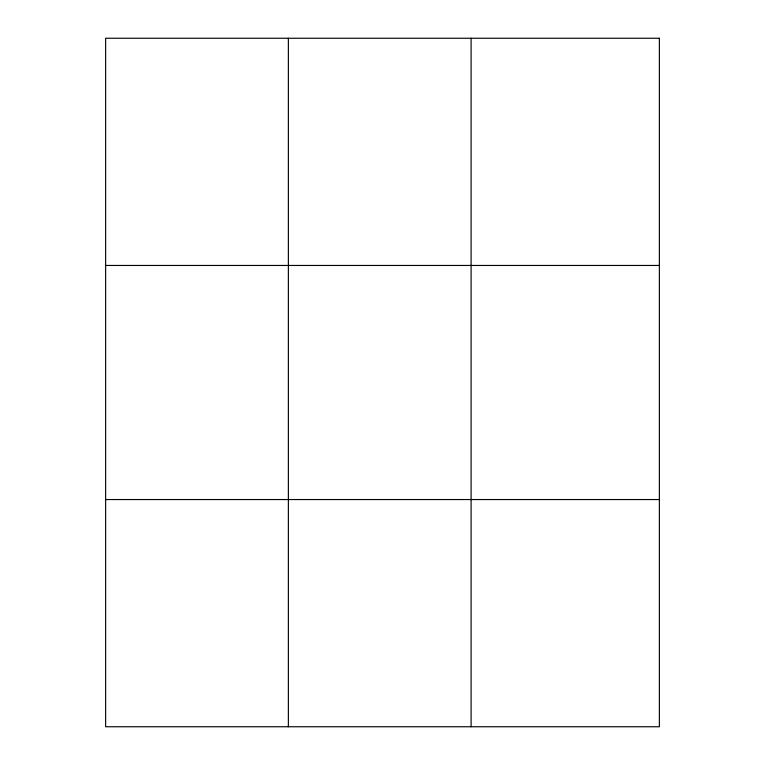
<?xml version="1.0" encoding="UTF-8"?>
<svg xmlns="http://www.w3.org/2000/svg" width="765" height="765" viewBox="0 0 765 765"><rect width="100%" height="100%" fill="white"/><g stroke="black" fill="none" stroke-linecap="round" stroke-linejoin="round"><path stroke-width="1.15" d="M288.367 38.25L288.367 726.75M471.097 38.25L471.097 726.75M105.637 265.455L659.363 265.455M105.637 499.545L659.363 499.545M659.363 38.25L659.363 726.75L105.637 726.75L105.637 38.25L659.363 38.25"/></g></svg>
